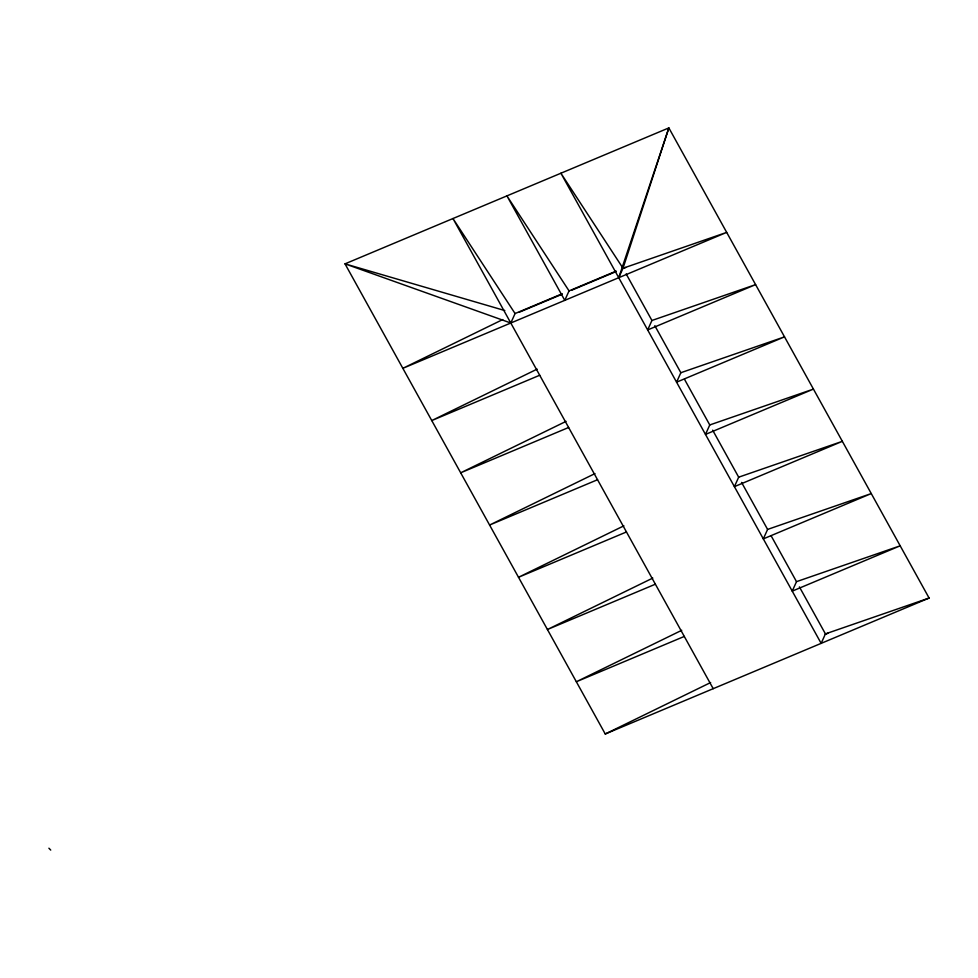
<?xml version="1.0" encoding="UTF-8"?>
<svg xmlns="http://www.w3.org/2000/svg" width="978" height="978" viewBox="0 0 978 978"><rect width="100%" height="100%" fill="white"/><g stroke="black" fill="none" stroke-linecap="round" stroke-linejoin="round"><path stroke-width="1.47" d="M625.786 267.507L623.01 268.241L668.854 127.91L345.014 263.852L605.26 733.989L929.1 598.047L668.854 127.91L618.744 277.703L623.01 268.241L726.691 232.385L402.85 368.327L502.753 319.561M562.118 293.803L515.076 313.547L510.797 323.009L345.014 263.852L504.807 310.552M569.049 290.894L564.771 300.356L506.934 195.881L569.049 290.894L616.091 271.138M651.935 320.478L647.656 329.941L755.603 284.622L651.935 320.478L626.152 273.913M680.847 372.716L676.58 382.178L784.515 336.86L680.847 372.716L654.82 325.698M709.759 424.953L705.493 434.415L813.439 389.097L709.759 424.953L684.466 379.244M738.683 477.178L734.405 486.653L842.351 441.335L738.683 477.178L712.656 430.173M767.596 529.416L763.317 538.89L871.264 493.572L767.596 529.416L741.568 482.411M796.508 581.653L792.241 591.128L900.188 545.81L796.508 581.653L771.214 535.956M929.1 598.047L825.432 633.891L821.153 643.365L560.907 173.228L623.01 268.241M537.142 369.122L431.763 420.564L539.709 375.246M566.054 421.359L460.687 472.802L568.634 427.484M594.979 473.596L489.599 525.039L597.546 479.721M623.891 525.834L518.511 577.277L626.458 531.959M652.803 578.071L547.435 629.514L655.382 584.196M681.727 630.309L576.348 681.752L684.294 636.433M605.26 733.989L710.639 682.546M519.22 312.239L562.13 294.231M571.812 290.16L616.262 271.505M825.395 634.343L828.195 633.169M48.9 848.207L50.734 850.09M515.076 313.547L452.961 218.534L713.206 688.671M799.405 586.886L825.432 633.891"/></g></svg>
